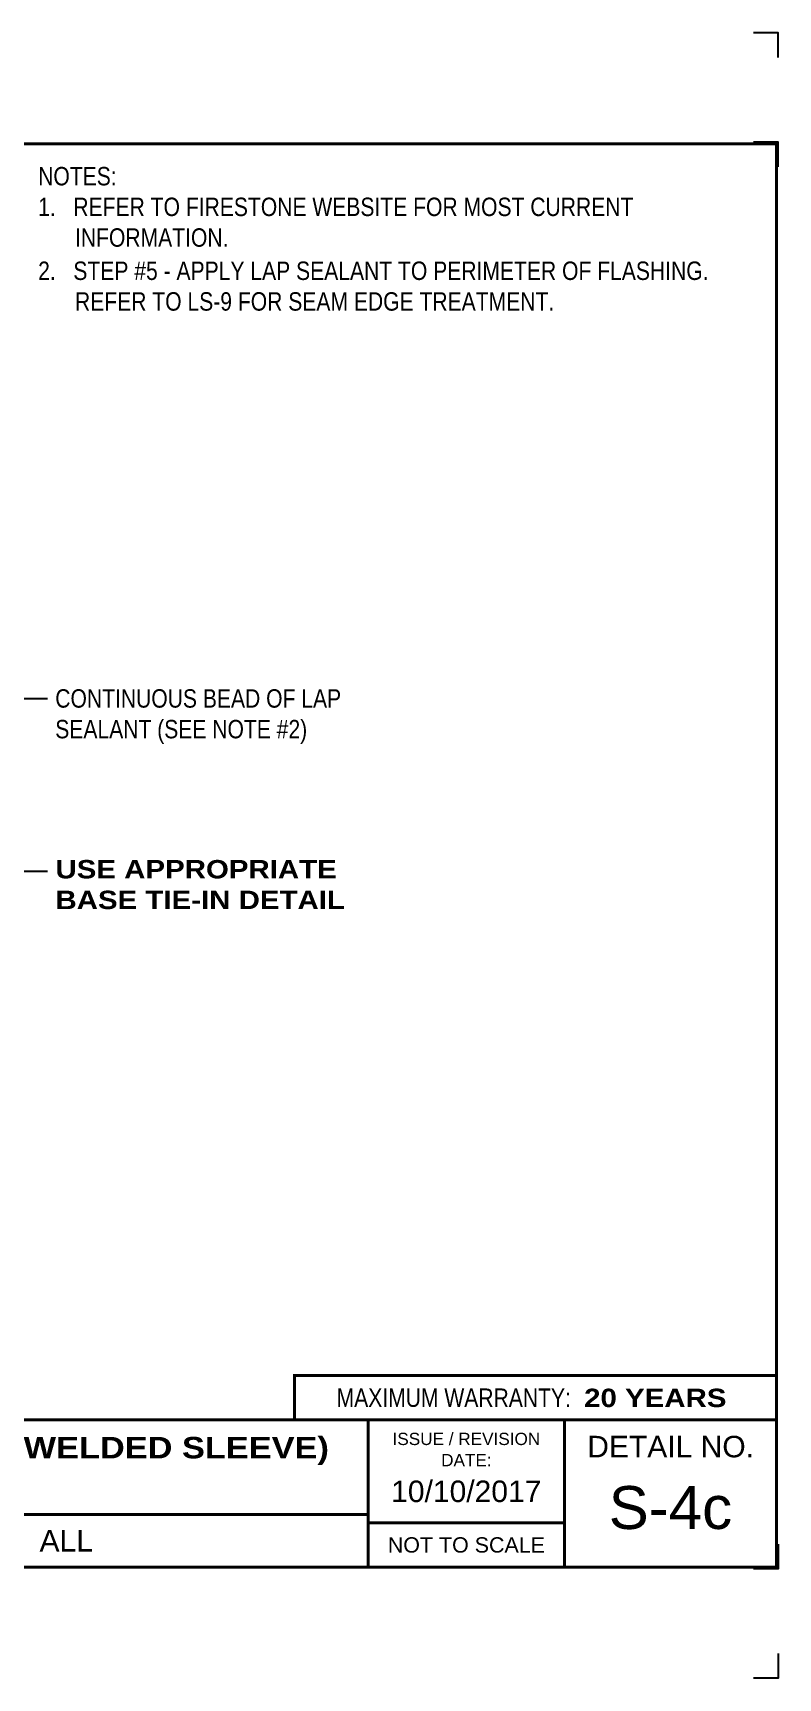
# Model space of a CAD drawing. Header units: inches. Extents: x 299.4 to 319.5, y 38.5 to 55.2.
# Drawn here: x 311.89 to 319.48, y 38.45 to 55.21 of the extents above; entities that cross this region are included whole.
import ezdxf
from ezdxf.enums import TextEntityAlignment as Align

# ---------------------------------------------------------------- set-up
doc = ezdxf.new("R2010")
doc.units = ezdxf.units.IN
doc.header["$MEASUREMENT"] = 0
doc.layers.get('0').update_dxf_attribs({"linetype": 'CONTINUOUS'})
doc.layers.get('DEFPOINTS').update_dxf_attribs({"linetype": 'CONTINUOUS'})
for name, color, linetype in [('FSBP-ANNO-NOTE', 7, 'CONTINUOUS'), ('FSBP-TTLB', 7, 'CONTINUOUS'), ('FSBP-TTLB-BORDER', 7, 'CONTINUOUS'), ('FSBP-TTLB-TEXT', 7, 'CONTINUOUS')]:
    doc.layers.add(name, color=color, linetype=linetype)
doc.styles.add('FSBP_ARIAL', font='arial.ttf')
doc.styles.add('FSBP_ARIAL_BOLD', font='')
doc.styles.add('FSBP_ARIAL_NAR', font='ARIALN.TTF')
doc.styles.get('FSBP_ARIAL_BOLD').set_extended_font_data('Arial Black')
doc.dimstyles.new('FSBP-LEADER', dxfattribs={"dimtxt": 0.1875, "dimasz": 0.25, "dimexe": 0.0625, "dimexo": 0.125, "dimgap": 0.125, "dimtad": 0, "dimtih": 1, "dimtoh": 1, "dimdec": 4, "dimzin": 0, "dimdsep": 46, "dimlunit": 4, "dimtxsty": 'FSBP_ARIAL_NAR', "dimcen": 0.09375, "dimclrd": 256, "dimclre": 256, "dimclrt": 256, "dimadec": 0, "dimazin": 0, "dimtfac": 1, "dimtdec": 4, "dimtofl": 0, "dimtmove": 0, "dimatfit": 3, "dimfxl": 0, "dimtolj": 1, "dimtzin": 0, "dimlwd": -1, "dimlwe": -1, "dimarcsym": 0})

# ---------------------------------------------------------------- blocks, each defined once
blk = doc.blocks.new('TTLB-EPDM_2')
at = {"layer": 'DEFPOINTS', "linetype": 'Continuous', "ltscale": 1.75}
for points in [[(20.016, 13.881), (20.016, 14.131), (19.766, 14.131)], [(20.016, -2.381), (20.016, -2.631), (19.766, -2.631)]]:
    blk.add_lwpolyline(points, dxfattribs=at)
at = {"layer": 'DEFPOINTS', "color": 1}
for points in [[(20.016, 12.766), (20.016, 13.016), (19.766, 13.016)], [(20.016, -1.266), (20.016, -1.516), (19.766, -1.516)]]:
    blk.add_lwpolyline(points, dxfattribs=at)
at = {"layer": 'FSBP-TTLB', "const_width": 0.0312}
blk.add_lwpolyline([(15.09, 0), (20, 0), (20, 0.451), (15.09, 0.451)], close=True, dxfattribs=at)
for points in [[(0, 0), (0, -1.5), (20, -1.5), (20, 0), (0, 0)], [(15.84, 0), (15.84, -0.964)], [(17.841, 0), (17.841, -1.5)], [(20, 0), (20, -1.5)], [(4.825, -0.964), (15.84, -0.964)], [(15.84, -0.964), (15.84, -1.5)], [(15.84, -1.049), (17.841, -1.049)]]:
    blk.add_lwpolyline(points, dxfattribs=at)
at = {"layer": 'FSBP-TTLB-BORDER', "const_width": 0.0312}
blk.add_lwpolyline([(20, 0), (20, 13), (0, 13), (0, 0)], dxfattribs=at)
at = {"layer": 'FSBP-TTLB-TEXT', "style": 'FSBP_ARIAL_NAR'}
blk.add_text('MAXIMUM WARRANTY:', height=0.1875, dxfattribs=at).set_placement((17.905, 0.226), align=Align.MIDDLE_RIGHT)
at = {"layer": 'FSBP-TTLB-TEXT', "style": 'FSBP_ARIAL'}
for s, height, p in [('ISSUE / REVISION', 0.125, (16.841, -0.194)), ('DETAIL NO.', 0.2188, (18.921, -0.272)), ('DATE:', 0.125, (16.841, -0.41)), ('NOT TO SCALE', 0.15625, (16.841, -1.274))]:
    blk.add_text(s, height=height, dxfattribs=at).set_placement(p, align=Align.MIDDLE_CENTER)
at = {"layer": 'FSBP-TTLB-TEXT'}
for tag, height, style, p in [('MAXIMUM_WARRANTY', 0.188, 'FSBP_ARIAL_BOLD', (18.04, 0.224)), ('ACCPT_SYSTEMS', 0.219, 'FSBP_ARIAL', (12.494, -1.232))]:
    blk.add_attdef(tag, text='', height=height, dxfattribs=dict(at, style=style)).set_placement(p, align=Align.MIDDLE_LEFT)
for tag, height, style, p in [('DETAIL_DESCP_LINE_1', 0.219, 'FSBP_ARIAL_BOLD', (10.331, -0.283)), ('DETAIL_DESCP_LINE_2', 0.219, 'FSBP_ARIAL_BOLD', (10.331, -0.681)), ('ISSUE_REV_DATE', 0.219, 'FSBP_ARIAL', (16.841, -0.728)), ('DETAIL_NUMBER', 0.438, 'FSBP_ARIAL', (18.919, -0.893))]:
    blk.add_attdef(tag, text='', height=height, dxfattribs=dict(at, style=style)).set_placement(p, align=Align.MIDDLE_CENTER)

msp = doc.modelspace()

# ---------------------------------------------------------------- linework, layer by layer
msp.add_line((311.788, 46.673), (312.038, 46.673))

# ---------------------------------------------------------------- block references
ref = msp.add_blockref('TTLB-EPDM_2', (299.463, 41.081))
ref.add_attrib('DETAIL_DESCP_LINE_1', 'OVERFLOW THRU-WALL SCUPPER (NON-WELDED SLEEVE)', dxfattribs={"layer": 'FSBP-TTLB-TEXT', "height": 0.21875, "style": 'FSBP_ARIAL_BOLD'}).set_placement((309.794, 40.798), align=Align.MIDDLE_CENTER)
ref.add_attrib('ACCPT_SYSTEMS', 'ALL', dxfattribs={"layer": 'FSBP-TTLB-TEXT', "height": 0.2188, "style": 'FSBP_ARIAL'}).set_placement((311.957, 39.849), align=Align.MIDDLE_LEFT)
ref.add_attrib('ISSUE_REV_DATE', '10/10/2017', dxfattribs={"layer": 'FSBP-TTLB-TEXT', "height": 0.2188, "style": 'FSBP_ARIAL'}).set_placement((316.303, 40.353), align=Align.MIDDLE_CENTER)
ref.add_attrib('DETAIL_NUMBER', 'S-4c', dxfattribs={"layer": 'FSBP-TTLB-TEXT', "height": 0.4375, "style": 'FSBP_ARIAL'}).set_placement((318.382, 40.188), align=Align.MIDDLE_CENTER)
ref.add_attrib('MAXIMUM_WARRANTY', '20 YEARS', dxfattribs={"layer": 'FSBP-TTLB-TEXT', "height": 0.1875, "style": 'FSBP_ARIAL_BOLD'}).set_placement((317.503, 41.305), align=Align.MIDDLE_LEFT)

# ---------------------------------------------------------------- texts
at = {"layer": 'FSBP-ANNO-NOTE', "char_height": 0.1875, "attachment_point": 1}
for s, width, heights, insert, style in [('\\A1;NOTES:\\P1.   REFER TO FIRESTONE WEBSITE FOR MOST CURRENT \\P{\\W6.27837; }INFORMATION.\\P{\\H0.08333x;\\W9.4179;        \\W1;\\P}2.   STEP #5 - APPLY LAP SEALANT TO PERIMETER OF FLASHING.  \\P{\\W6.27837; }REFER TO LS-9 FOR SEAM EDGE TREATMENT.', 7.1465, [2.039], (311.943, 53.846), 'FSBP_ARIAL_NAR'), ('CONTINUOUS BEAD OF LAP SEALANT (SEE NOTE #2)', 2.90484, [0.649], (312.117, 48.525), 'FSBP_ARIAL_NAR'), ('USE APPROPRIATE BASE TIE-IN DETAIL', 3.20665, [0.579], (312.119, 46.785), 'FSBP_ARIAL_BOLD')]:
    msp.add_mtext_dynamic_manual_height_columns(s, width=width, gutter_width=5, heights=heights, dxfattribs=dict(at, insert=insert, style=style))

# ---------------------------------------------------------------- leaders
at = {"layer": 'FSBP-ANNO-NOTE'}
msp.add_leader([(310.832, 47.515), (311.788, 48.429), (312.038, 48.429)], dimstyle='FSBP-LEADER', dxfattribs=at)

doc.saveas('drawing.dxf')
